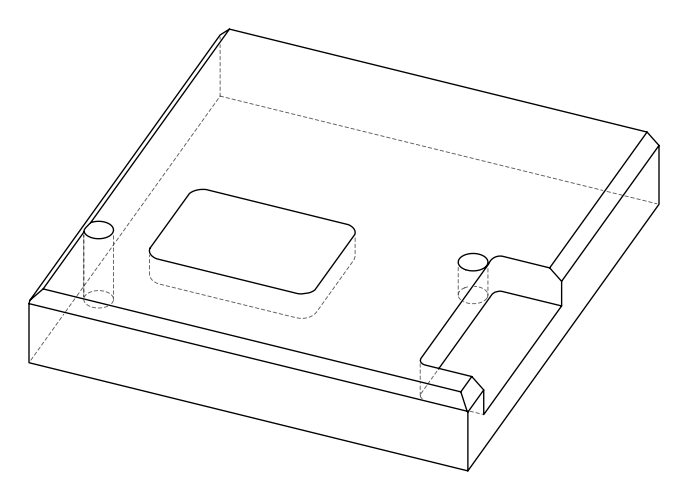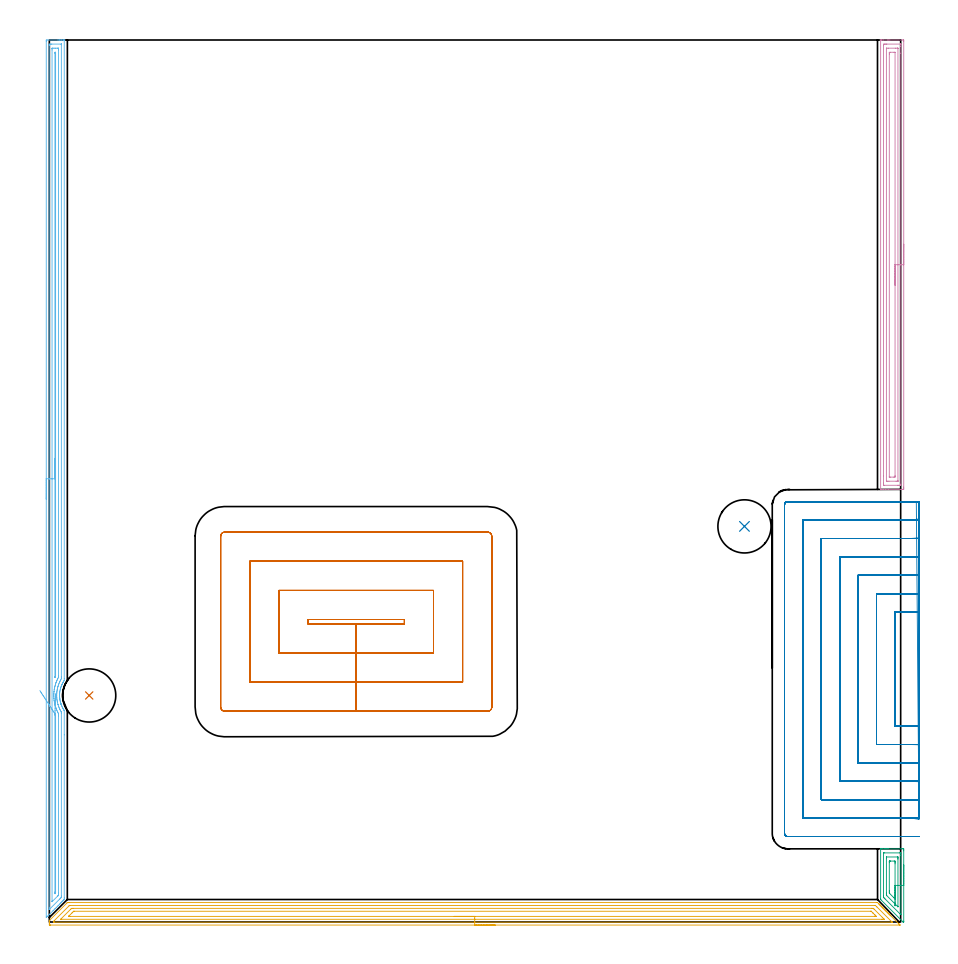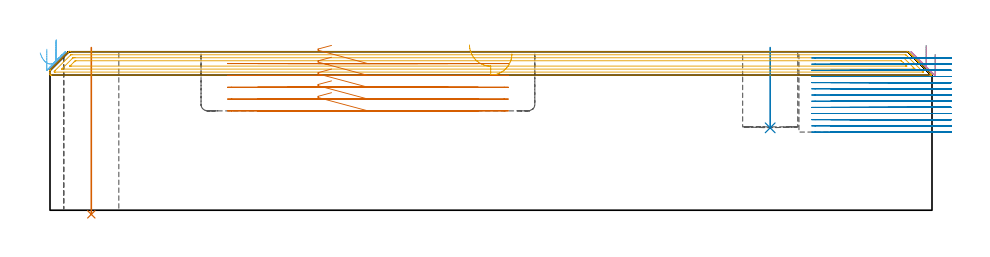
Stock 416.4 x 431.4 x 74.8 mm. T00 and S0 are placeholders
(PLAN: 8 operations, 3 tool changes, 117.6 min)
(1 INDEXABLE_INSERT_DRILL_THROUGH_HOLE_FROM_SOLID | STEP1HOLE | NXT0302_023 | 0.32 min | 39671 mm3)
(2 INDEXABLE_INSERT_DRILL_BLIND_HOLE_FROM_SOLID | STEP1POCKET | NXT0302_023 | 0.15 min | 18879 mm3)
(3 AREA_MILL | FG_CHAMFER_SURFACE | UGT0205_001 | 1.26 min | 2688 mm3)
(4 AREA_MILL_1 | FG_CHAMFER_SURFACE_1 | UGT0205_001 | 7.31 min | 14437 mm3)
(5 AREA_MILL_2 | FG_CHAMFER_SURFACE_2 | UGT0205_001 | 13.31 min | 24730 mm3)
(6 AREA_MILL_3 | FG_CHAMFER_SURFACE_3 | UGT0205_001 | 13.77 min | 16368 mm3)
(7 MILL_RECTANGULAR_POCKET | POCKET_RECTANGULAR_STRAIGHT | NXT0201_007 | Follow Part, ap 6.25, ae 75% | 11.87 min | 488937 mm3)
(8 MILL_SLOT | SLOT_PARTIAL_RECTANGULAR | NXT0201_011 | Follow Part, ap 3, ae 75% | 69.56 min | 416682 mm3)
(TOOL NXT0302_023 | Index. Insert Drill 26mm [880-D2600L32-05] | D26 PA176 FL130 Z2)
(TOOL UGT0205_001 | Chamfer Mill 20 x 3 x 45 deg. | D20 FL50 Z2)
(TOOL NXT0201_007 | ENDMILL 25mm [R216.25-25050GCK54P 1620] | D25 R3 FL54 Z5)
(TOOL NXT0201_011 | ENDMILL 12mm [2P460-1200-NA 1630] | D12 FL38 Z6)
(OP 1 INDEXABLE_INSERT_DRILL_THROUGH_HOLE_FROM_SOLID)
G17 G21 G94 G90
T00 M6
G54
G17 G0 G90 X19.5 Y110.8 S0 M3
G43 Z84.8 H1
G94 G81 G98 Z-1.954 F250. R76.8
G80
M5
M2
(OP 2 INDEXABLE_INSERT_DRILL_BLIND_HOLE_FROM_SOLID)
G17 G21 G94 G90
T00 M6
G54
G17 G0 G90 X340. Y193.5 S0 M3
G43 Z84.8 H1
G94 G81 G98 Z38.9 F250. R76.8
G80
M5
M2
(OP 3 AREA_MILL)
G17 G21 G94 G90
T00 M6
G54
G17 G0 G90 X417.9 Y27.9 S1061 M3
G43 Z84.8 H0
Z73.5
G94 G1 Y27.862 Z72.628 F250.
Y27.748 Z71.764
Y27.559 Z70.912
Y27.297 Z70.08
Y26.963 Z69.274
Y26.56 Z68.5
Y26.092 Z67.764
Y25.56 Z67.072
Y24.971 Z66.429
Y24.328 Z65.84
Y23.636 Z65.309
Y22.9 Z64.84
Y22.126 Z64.437
Y21.32 Z64.103
Y20.488 Z63.841
Y19.636 Z63.652
Y18.772 Z63.538
Y17.9 Z63.5
Y0.363
X417.898 Y0.116 Z63.502
X417.894 Y0.019 Z63.505
X417.892 Y0.002 Z63.506
X417.593 Y0.017 Z63.803
X417.565 Y0.042 Z63.833
X417.512 Y0.093 Z63.887
X417.457 Y0.146 Z63.942
X406.766 Y10.834 Z74.633
X406.604 Y11.005 Z74.789
X406.6 Y11.231 Z74.8
Y35.684
X406.603 Y35.79 Z74.789
X406.699 Y35.797 Z74.694
X406.802 Y35.8 Z74.597
X407.444 Z73.955
X408.286 Z73.113
X408.742 Z72.654
X408.97 Z72.427
X409.619 Z71.778
X409.847 Z71.55
X410.496 Z70.898
X416.96 Z64.437
X417.512 Y35.795 Z63.885
X417.891 Y35.79 Z63.505
X417.895 Y35.629 Z63.502
X417.899 Y35.24 Z63.501
X417.9 Y34.846 Z63.5
Y17.9
X416.486 Z64.914
X416.485 Y3.829 Z64.915
X416.484 Y3.684 Z64.916
X416.481 Y3.613 Z64.919
X416.48 Y3.59 Z64.92
X416.465 Y3.599 Z64.935
X415.936 Y4.117 Z65.464
X408.742 Y11.308 Z72.658
X408.34 Y11.712 Z73.06
X408.137 Y11.919 Z73.263
X408.037 Y12.025 Z73.363
X408.021 Y12.048 Z73.379
X408.018 Y12.072 Z73.382
X408.017 Y12.12 Z73.383
X408.014 Y12.858 Z73.386
Y13.009
X408.015 Y33.461 Z73.385
X408.016 Y33.646 Z73.384
X408.019 Y33.738 Z73.381
X408.021 Y33.779 Z73.379
X408.032 Y33.79 Z73.368
X408.075 Y33.792 Z73.325
X408.409 Y33.799 Z72.991
X415.758 Z65.642
X416.304 Y33.796 Z65.096
X416.428 Y33.79 Z64.972
X416.479 Y33.775 Z64.921
X416.483 Y33.615 Z64.917
X416.484 Y33.461 Z64.916
X416.486 Y32.723 Z64.914
Y32.572
Y17.9
X415.072 Z66.328
X415.071 Y7.674 Z66.329
X415.07 Y7.482 Z66.33
X415.068 Y7.455 Z66.332
X415.067 Y7.451 Z66.333
X415.038 Y7.475 Z66.362
X414.934 Y7.569 Z66.466
X414.881 Y7.62 Z66.519
X409.619 Y12.881 Z71.781
X409.493 Y13.009 Z71.907
X409.451 Y13.06 Z71.949
X409.435 Y13.086 Z71.965
X409.433 Y13.107 Z71.967
X409.43 Y13.201 Z71.97
X409.429 Y13.899 Z71.971
X409.428 Y14.092 Z71.972
X409.429 Y30.987 Z71.971
X409.433 Y31.683 Z71.967
X409.435 Y31.777 Z71.965
X409.439 Y31.79 Z71.961
X409.466 Y31.795 Z71.934
X409.505 Y31.799 Z71.895
X414.766 Y31.8 Z66.634
X414.881 Y31.798 Z66.519
X414.996 Y31.793 Z66.404
X415.065 Y31.789 Z66.335
X415.067 Y31.747 Z66.333
X415.069 Y31.683 Z66.331
X415.071 Y30.987 Z66.329
X415.072 Y30.794 Z66.328
Y17.9
X413.657 Z67.743
Y12.12
Y11.583
X413.655 Y11.403 Z67.745
X413.653 Y11.339 Z67.747
X413.652 Y11.317 Z67.748
X413.608 Y11.353 Z67.792
X413.418 Y11.538 Z67.982
X413.127 Y11.824 Z68.273
X411.052 Y13.899 Z70.348
X410.943 Y14.012 Z70.457
X410.859 Y14.102 Z70.541
X410.85 Y14.169 Z70.55
X410.846 Y14.433 Z70.554
X410.844 Y14.788 Z70.556
X410.843 Y15.325 Z70.557
Y29.015
X410.845 Y29.551 Z70.555
X410.848 Y29.732 Z70.552
X410.85 Y29.788 Z70.55
X410.89 Y29.791 Z70.51
X410.986 Y29.795 Z70.414
X411.373 Y29.799 Z70.027
X411.476 Y29.8 Z69.924
X413.231 Y29.799 Z68.169
X413.525 Y29.79 Z67.875
X413.651 Y29.775 Z67.749
X413.652 Y29.705 Z67.748
X413.656 Y29.368 Z67.744
X413.657 Y29.015 Z67.743
Y28.477
Y17.9
Y17.028 Z67.781
Y16.164 Z67.895
Y15.312 Z68.083
Y14.48 Z68.346
Y13.674 Z68.68
Y12.9 Z69.082
Y12.164 Z69.551
Y11.472 Z70.082
Y10.829 Z70.672
Y10.24 Z71.315
Y9.709 Z72.007
Y9.24 Z72.743
Y8.837 Z73.517
Y8.503 Z74.323
Y8.241 Z75.155
Y8.052 Z76.006
Y7.938 Z76.871
Y7.9 Z77.743
G0 Z84.8
M5
M2
(OP 4 AREA_MILL_1)
G17 G21 G94 G90
T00 M6
G54
G17 G0 G90 X417.9 Y331.5 S1061 M3
G43 Z84.8 H0
Z73.5
G94 G1 Y331.462 Z72.628 F250.
Y331.348 Z71.764
Y331.159 Z70.912
Y330.897 Z70.08
Y330.563 Z69.274
Y330.16 Z68.5
Y329.692 Z67.764
Y329.16 Z67.072
Y328.571 Z66.429
Y327.928 Z65.84
Y327.236 Z65.309
Y326.5 Z64.84
Y325.726 Z64.437
Y324.92 Z64.103
Y324.088 Z63.841
Y323.236 Z63.652
Y322.372 Z63.538
Y321.5 Z63.5
Y212.699
X417.899 Y212.202 Z63.501
X417.896 Y211.811 Z63.502
X417.892 Y211.61 Z63.505
X417.512 Y211.605 Z63.886
X416.92 Y211.6 Z64.478
X410.496 Z70.899
X409.049 Z72.348
X407.865 Z73.529
X406.872 Z74.527
X406.736 Z74.657
X406.598 Z74.792
Y211.602 Z74.793
X406.6 Y211.756 Z74.8
Y431.244
X406.597 Y431.398 Z74.793
X406.736 Y431.4 Z74.657
X406.872 Z74.527
X407.251 Z74.148
X407.865 Z73.529
X409.926 Z71.471
X410.496 Z70.899
X411.088 Z70.307
X417.512 Z63.886
X417.8 Y431.397 Z63.597
X417.892 Y431.39 Z63.505
X417.899 Y431.296 Z63.499
X417.9 Y430.798 Z63.5
Y321.5
X416.486 Z64.914
X416.485 Y214.139 Z64.915
X416.484 Y213.987 Z64.916
X416.479 Y213.626 Z64.921
X416.13 Y213.608 Z65.27
X415.758 Y213.603 Z65.642
X415.261 Y213.6 Z66.139
X414.881 Z66.519
X408.245 Z73.155
X408.08 Y213.603 Z73.32
X408.052 Y213.605 Z73.348
X408.028 Y213.609 Z73.372
X408.021 Y213.642 Z73.379
X408.017 Y213.833 Z73.383
X408.015 Y213.987 Z73.385
X408.014 Y214.727 Z73.386
Y218.062
X408.015 Y428.861 Z73.385
X408.016 Y429.013 Z73.384
X408.021 Y429.374 Z73.379
X408.37 Y429.392 Z73.03
X408.742 Y429.397 Z72.658
X409.239 Y429.4 Z72.161
X409.619 Z71.781
X416.255 Z65.145
X416.42 Y429.397 Z64.98
X416.448 Y429.395 Z64.952
X416.472 Y429.391 Z64.928
X416.479 Y429.358 Z64.921
X416.483 Y429.167 Z64.917
X416.485 Y429.013 Z64.915
X416.486 Y428.273 Z64.914
Y424.936
Y321.5
X415.071 Z66.329
Y215.771
X415.069 Y215.674 Z66.331
X415.067 Y215.627 Z66.333
X415.065 Y215.611 Z66.335
X415.044 Y215.606 Z66.356
X414.881 Y215.603 Z66.519
X414.172 Y215.6 Z67.228
X410.664 Z70.736
X409.787 Z71.613
X409.619 Y215.603 Z71.781
X409.452 Y215.608 Z71.948
X409.435 Y215.61 Z71.965
X409.433 Y215.622 Z71.967
X409.43 Y215.655 Z71.97
X409.429 Y215.707 Z71.971
X409.428 Y215.771 Z71.972
X409.429 Y427.229 Z71.971
X409.43 Y427.326 Z71.97
X409.433 Y427.373 Z71.967
X409.435 Y427.389 Z71.965
X409.456 Y427.394 Z71.944
X409.619 Y427.397 Z71.781
X410.328 Y427.4 Z71.072
X413.836 Z67.564
X414.713 Z66.687
X414.881 Y427.397 Z66.519
X415.048 Y427.392 Z66.352
X415.065 Y427.39 Z66.335
X415.067 Y427.378 Z66.333
X415.07 Y427.345 Z66.33
X415.071 Y427.293 Z66.329
X415.072 Y427.229 Z66.328
X415.071 Y321.5 Z66.329
X413.657 Z67.743
X413.656 Y218.448 Z67.744
X413.654 Y217.912 Z67.746
X413.65 Y217.729 Z67.75
X413.641 Y217.61 Z67.759
X413.083 Y217.6 Z68.317
X411.329 Z70.071
X410.958 Y217.604 Z70.442
X410.865 Y217.609 Z70.535
X410.849 Y217.611 Z70.551
X410.847 Y217.624 Z70.553
X410.844 Y217.656 Z70.556
X410.843 Y217.727 Z70.557
X410.844 Y424.552 Z70.556
X410.846 Y425.088 Z70.554
X410.85 Y425.271 Z70.55
X410.859 Y425.39 Z70.541
X411.417 Y425.4 Z69.983
X413.171 Z68.229
X413.542 Y425.396 Z67.858
X413.635 Y425.391 Z67.765
X413.651 Y425.389 Z67.749
X413.653 Y425.376 Z67.747
X413.655 Y425.344 Z67.745
X413.657 Y425.273 Z67.743
Y321.5
Y320.628 Z67.781
Y319.764 Z67.895
Y318.912 Z68.083
Y318.08 Z68.346
Y317.274 Z68.68
Y316.5 Z69.082
Y315.764 Z69.551
Y315.072 Z70.082
Y314.429 Z70.672
Y313.84 Z71.315
Y313.308 Z72.007
Y312.84 Z72.743
Y312.437 Z73.517
Y312.103 Z74.323
Y311.841 Z75.155
Y311.652 Z76.006
Y311.538 Z76.871
Y311.5 Z77.743
G0 Z84.8
M5
M2
(OP 5 AREA_MILL_2)
G17 G21 G94 G90
T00 M6
G54
G17 G0 G90 X218.05 Y-1.5 S1061 M3
G43 Z84.8 H0
Z73.8
G94 G1 X218.012 Z72.928 F250.
X217.898 Z72.064
X217.709 Z71.212
X217.447 Z70.38
X217.113 Z69.574
X216.71 Z68.8
X216.242 Z68.064
X215.71 Z67.372
X215.121 Z66.729
X214.478 Z66.14
X213.786 Z65.609
X213.05 Z65.14
X212.276 Z64.737
X211.47 Z64.403
X210.638 Z64.141
X209.786 Z63.952
X208.922 Z63.838
X208.05 Z63.8
X0.628
X0.479 Y-1.499 Z63.801
X0.181 Y-1.496 Z63.804
X0.002 Y-1.491 Z63.805
X0. Y-1.265 Z64.032
Y-0.905 Z64.391
Y-0.183 Z65.117
Y0.518 Z65.818
X0.001 Y0.699 Z65.991
X0.002 Y0.706 Z65.998
X0.177 Y0.877 Z66.177
X8.675 Y9.375 Z74.674
X8.794 Y9.495 Z74.791
X9.569 Y9.5 Z74.8
X404.743
X405.101 Y9.499 Z74.797
X405.637 Y8.963 Z74.262
X405.697 Y8.905 Z74.201
X405.754 Y8.846 Z74.145
X405.935 Y8.665 Z73.964
X405.994 Y8.607 Z73.904
X406.051 Y8.55 Z73.849
X406.233 Y8.367 Z73.666
X406.292 Y8.31 Z73.607
X406.347 Y8.253 Z73.552
X406.531 Y8.069 Z73.368
X406.589 Y8.013 Z73.31
X406.644 Y7.957 Z73.256
X406.829 Y7.771 Z73.07
X406.886 Y7.716 Z73.012
X406.94 Y7.66 Z72.959
X407.127 Y7.473 Z72.772
X407.183 Y7.418 Z72.715
X407.237 Y7.364 Z72.663
X407.425 Y7.175 Z72.474
X407.48 Y7.121 Z72.418
X407.533 Y7.067 Z72.366
X407.723 Y6.877 Z72.176
X407.778 Y6.824 Z72.121
X407.83 Y6.771 Z72.07
X408.021 Y6.579 Z71.878
X408.075 Y6.527 Z71.823
X408.126 Y6.474 Z71.773
X408.319 Y6.281 Z71.58
X408.372 Y6.229 Z71.526
X408.423 Y6.178 Z71.477
X408.618 Y5.983 Z71.282
X408.669 Y5.932 Z71.229
X408.719 Y5.881 Z71.18
X408.916 Y5.685 Z70.984
X408.967 Y5.635 Z70.932
X409.016 Y5.585 Z70.884
X409.214 Y5.387 Z70.686
X409.264 Y5.338 Z70.635
X409.312 Y5.288 Z70.587
X409.512 Y5.089 Z70.388
X409.561 Y5.04 Z70.337
X409.609 Y4.992 Z70.291
X409.81 Y4.791 Z70.09
X409.858 Y4.743 Z70.04
X409.905 Y4.695 Z69.994
X410.108 Y4.493 Z69.792
X410.156 Y4.446 Z69.743
X410.202 Y4.399 Z69.698
X410.406 Y4.195 Z69.494
X410.453 Y4.149 Z69.446
X410.498 Y4.103 Z69.401
X410.704 Y3.897 Z69.196
X410.75 Y3.851 Z69.148
X410.794 Y3.806 Z69.105
X411.002 Y3.599 Z68.898
X411.047 Y3.554 Z68.851
X411.091 Y3.51 Z68.809
X411.3 Y3.301 Z68.6
X411.344 Y3.257 Z68.554
X411.387 Y3.213 Z68.512
X411.598 Y3.003 Z68.302
X415.506 Y-0.905 Z64.393
X415.602 Y-1.002 Z64.298
X415.77 Y-1.17 Z64.13
X415.952 Y-1.35 Z63.947
X416.068 Y-1.471 Z63.826
X416.083 Y-1.493 Z63.803
X416.068 Y-1.499 Z63.799
X415.87 Y-1.5 Z63.8
X208.05
Y-0.086 Z65.214
X2.416 Y-0.085 Z65.215
X2.343 Y-0.084 Z65.216
X2.197 Y-0.079 Z65.221
X2.01 Y-0.066 Z65.234
X2.008 Y-0.013 Z65.287
Y0.194 Z65.494
X2.01 Y0.245 Z65.545
X2.035 Y0.275 Z65.575
X2.079 Y0.324 Z65.624
X2.416 Y0.666 Z65.966
X2.522 Y0.773 Z66.073
X9.666 Y7.916 Z73.216
X9.765 Y8.013 Z73.313
X9.808 Y8.051 Z73.351
X9.828 Y8.067 Z73.367
X9.879 Y8.079 Z73.379
X10.39 Y8.086 Z73.386
X403.776 Y8.085 Z73.385
X403.849
X403.922 Y8.083 Z73.383
X404.06 Y8.078 Z73.378
X404.129 Y8.013 Z73.313
X404.743 Y7.406 Z72.706
X412.162 Y-0.013 Z65.287
X412.198 Y-0.052 Z65.248
X412.217 Y-0.076 Z65.224
X412.218 Y-0.079 Z65.221
X412.187 Y-0.081 Z65.219
X412.042 Y-0.085 Z65.215
X411.969 Y-0.086 Z65.214
X208.05
Y1.329 Z66.629
X5.992
X5.54 Y1.33 Z66.63
X5.539 Y1.331 Z66.631
X5.538 Y1.332 Z66.632
X5.97 Y1.771 Z67.071
X10.463 Y6.264 Z71.564
X10.752 Y6.548 Z71.848
X10.836 Y6.629 Z71.929
X10.869 Y6.658 Z71.958
X10.92 Y6.665 Z71.965
X11.357 Y6.669 Z71.969
X11.808 Y6.671 Z71.971
X402.061
X402.513 Y6.67 Z71.97
X402.955 Y6.666 Z71.966
X403.014 Y6.665 Z71.965
X403.077 Y6.612 Z71.912
X403.209 Y6.485 Z71.785
X403.47 Y6.229 Z71.529
X407.425 Y2.275 Z67.575
X407.929 Y1.771 Z67.071
X408.319 Y1.375 Z66.675
X408.351 Y1.336 Z66.636
X408.319 Y1.334 Z66.634
X407.867 Y1.33 Z66.63
X407.425 Y1.329 Z66.629
X406.975
X208.05
Y2.743 Z68.043
X10.038
X9.569 Y2.745 Z68.045
X9.484 Y2.747 Z68.047
X9.409 Y2.752 Z68.052
X9.413 Y2.758 Z68.058
X9.441 Y2.79 Z68.09
X9.472 Y2.823 Z68.123
X9.569 Y2.92 Z68.22
X11.094 Y4.446 Z69.746
X11.357 Y4.708 Z70.008
X11.674 Y5.021 Z70.321
X11.871 Y5.213 Z70.513
X11.904 Y5.243 Z70.543
X11.947 Y5.25 Z70.55
X12.048 Y5.253 Z70.553
X12.251 Y5.257 Z70.557
X401.654
X401.858 Y5.255 Z70.555
X401.959 Y5.252 Z70.552
X401.98 Y5.251 Z70.551
X402.004 Y5.235 Z70.535
X402.061 Y5.186 Z70.486
X402.805 Y4.446 Z69.746
X402.955 Y4.296 Z69.596
X403.697 Y3.554 Z68.854
X403.849 Y3.402 Z68.702
X404.453 Y2.79 Z68.09
X404.486 Y2.754 Z68.054
X404.488 Y2.749 Z68.049
X404.477 Y2.748 Z68.048
X404.388 Y2.745 Z68.045
X404.209 Y2.743 Z68.043
X403.849
X208.05
X207.178 Z68.081
X206.314 Z68.195
X205.462 Z68.383
X204.63 Z68.646
X203.824 Z68.98
X203.05 Z69.382
X202.314 Z69.851
X201.622 Z70.382
X200.979 Z70.972
X200.39 Z71.615
X199.858 Z72.307
X199.39 Z73.043
X198.987 Z73.816
X198.653 Z74.622
X198.391 Z75.454
X198.202 Z76.306
X198.088 Z77.171
X198.05 Z78.043
G0 Z84.8
M5
M2
(OP 6 AREA_MILL_3)
G17 G21 G94 G90
T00 M6
G54
G17 G0 G90 X-1.5 Y206.8 S1061 M3
G43 Z84.8 H0
Z76.
G94 G1 Y206.838 Z75.128 F250.
Y206.952 Z74.264
Y207.141 Z73.412
Y207.403 Z72.58
Y207.737 Z71.774
Y208.14 Z71.
Y208.609 Z70.264
Y209.14 Z69.572
Y209.729 Z68.929
Y210.372 Z68.34
Y211.064 Z67.808
Y211.8 Z67.34
Y212.574 Z66.937
Y213.38 Z66.603
Y214.212 Z66.341
Y215.064 Z66.152
Y215.928 Z66.038
Y216.8 Z66.
X-1.499 Y430.781 Z66.001
X-1.496 Y431.221 Z66.002
X-1.492 Y431.39 Z66.006
X-1.062 Y431.4 Z66.435
X4.221 Z71.715
X4.761 Z72.258
X5.101 Z72.597
X5.641 Z73.138
X5.982 Z73.477
X6.662 Z74.162
X6.962 Z74.461
X7.301 Y431.397 Z74.791
Y431.396 Z74.792
X7.3 Y431.227 Z74.8
Y118.968
X7.295 Y118.178 Z74.791
X7.257 Y118.118 Z74.755
X7.23 Y118.074 Z74.728
X7.024 Y117.751 Z74.522
X6.975 Y117.674 Z74.473
X6.703 Y117.225 Z74.202
X6.678 Y117.181 Z74.177
X6.588 Y117.021 Z74.087
X6.245 Y116.332 Z73.742
X6.225 Y116.287 Z73.722
X6.115 Y116.043 Z73.613
X6.046 Y115.887 Z73.542
X5.862 Y115.439 Z73.361
X5.713 Y115.035 Z73.213
X5.595 Y114.664 Z73.095
X5.558 Y114.545 Z73.058
X5.433 Y114.1 Z72.932
X5.323 Y113.652 Z72.822
X5.23 Y113.206 Z72.73
X5.154 Y112.759 Z72.652
X5.093 Y112.313 Z72.592
X5.049 Y111.866 Z72.548
X5.02 Y111.42 Z72.519
X5.018 Y111.361 Z72.517
X5.009 Y110.973 Z72.502
X5.011 Y110.787 Z72.5
Y110.723 Z72.501
X5.01 Y110.527 Z72.505
X5.013 Y110.452 Z72.509
X5.029 Y110.08 Z72.522
X5.061 Y109.633 Z72.555
X5.101 Y109.231 Z72.6
X5.107 Y109.187 Z72.604
X5.114 Y109.14 Z72.609
X5.13 Y109.024 Z72.627
X5.169 Y108.74 Z72.669
X5.249 Y108.294 Z72.747
X5.345 Y107.847 Z72.844
X5.464 Y107.379 Z72.963
X5.472 Y107.353 Z72.971
X5.541 Y107.123 Z73.034
X5.583 Y106.981 Z73.076
X5.607 Y106.906 Z73.099
X5.662 Y106.723 Z73.161
X5.688 Y106.64 Z73.188
X5.714 Y106.563 Z73.211
X5.734 Y106.508 Z73.229
X5.753 Y106.459 Z73.247
X5.84 Y106.229 Z73.336
X5.904 Y106.06 Z73.399
X6.085 Y105.615 Z73.585
X6.293 Y105.166 Z73.79
X6.512 Y104.722 Z74.012
X6.588 Y104.578 Z74.087
X6.807 Y104.201 Z74.304
X7.033 Y103.829 Z74.529
X7.164 Y103.625 Z74.659
X7.186 Y103.591 Z74.681
X7.301 Y103.402 Z74.799
X7.3 Y91.542 Z74.8
Y11.754
X7.294 Y10.995 Z74.792
X7.187 Y10.886 Z74.686
X7.162 Y10.861 Z74.659
X7.005 Y10.704 Z74.503
X6.862 Y10.56 Z74.358
X6.715 Y10.414 Z74.213
X6.571 Y10.27 Z74.069
X6.422 Y10.12 Z73.917
X6.268 Y9.967 Z73.766
X6.137 Y9.836 Z73.635
X5.982 Y9.679 Z73.477
X5.821 Y9.52 Z73.319
X5.703 Y9.402 Z73.201
X5.541 Y9.239 Z73.036
X5.375 Y9.074 Z72.873
X5.101 Y8.8 Z72.599
X4.929 Y8.627 Z72.425
X4.372 Y8.072 Z71.872
X4.035 Y7.733 Z71.531
X3.438 Y7.137 Z70.937
X2.753 Y6.453 Z70.252
X1.8 Y5.5 Z69.299
X0.46 Y4.16 Z67.959
X0.014 Y3.713 Z67.512
X-0.433 Y3.266 Z67.066
X-0.879 Y2.82 Z66.618
X-1.328 Y2.373 Z66.172
X-1.493 Y2.219 Z66.006
X-1.5 Y2.374 Z66.
Y216.8
X-0.086 Z67.414
X-0.085 Y428.896 Z67.415
X-0.084 Y428.994 Z67.416
X-0.079 Y429.382 Z67.421
X0.304 Y429.395 Z67.804
X0.699 Y429.398 Z68.199
X1.179 Y429.4 Z68.679
X5.793 Y429.399 Z73.293
X5.825 Y429.398 Z73.325
X5.858 Y429.394 Z73.358
X5.879 Y429.39 Z73.379
X5.88 Y429.364 Z73.38
X5.885 Y429.092 Z73.385
Y119.861
X5.881 Y119.07 Z73.381
X5.879 Y118.968 Z73.379
X5.6 Y118.462 Z73.1
X5.389 Y118.074 Z72.889
X5.29 Y117.883 Z72.79
X5.101 Y117.504 Z72.601
X4.999 Y117.284 Z72.499
X4.953 Y117.181 Z72.453
X4.735 Y116.659 Z72.235
X4.587 Y116.287 Z72.087
X4.487 Y116.017 Z71.987
X4.264 Y115.35 Z71.764
X4.221 Y115.201 Z71.721
X4.076 Y114.648 Z71.576
X4.04 Y114.5 Z71.54
X3.912 Y113.921 Z71.412
X3.851 Y113.607 Z71.351
X3.775 Y113.165 Z71.275
X3.714 Y112.714 Z71.214
X3.677 Y112.372 Z71.177
X3.632 Y111.82 Z71.132
X3.615 Y111.541 Z71.115
X3.598 Y110.927 Z71.098
X3.599 Y110.664 Z71.099
X3.615 Y110.033 Z71.115
X3.621 Y109.891 Z71.121
X3.632 Y109.737 Z71.132
X3.687 Y109.14 Z71.187
X3.733 Y108.741 Z71.233
X3.806 Y108.246 Z71.306
X3.912 Y107.667 Z71.412
X3.98 Y107.353 Z71.48
X4.195 Y106.486 Z71.695
X4.202 Y106.459 Z71.702
X4.221 Y106.396 Z71.721
X4.492 Y105.566 Z71.992
X4.657 Y105.123 Z72.157
X4.845 Y104.672 Z72.345
X5.101 Y104.1 Z72.601
X5.256 Y103.779 Z72.756
X5.416 Y103.459 Z72.916
X5.741 Y102.886 Z73.241
X5.85 Y102.688 Z73.35
X5.879 Y102.633 Z73.379
X5.881 Y102.587 Z73.381
X5.883 Y102.487 Z73.383
X5.886 Y102.09 Z73.386
Y101.992
X5.885 Y12.647 Z73.385
X5.881 Y12.25 Z73.381
X5.879 Y12.055 Z73.379
X5.789 Y11.95 Z73.289
X5.601 Y11.754 Z73.101
X5.351 Y11.501 Z72.851
X5.101 Y11.251 Z72.601
X0.119 Y6.27 Z67.619
X0.028 Y6.18 Z67.528
X-0.061 Y6.097 Z67.439
X-0.073 Y6.087 Z67.427
X-0.079 Y6.13 Z67.421
X-0.084 Y6.294 Z67.416
X-0.086 Y7.189 Z67.414
Y216.8
X1.328 Z68.828
X1.329 Y426.568 Z68.829
X1.331 Y427.207 Z68.831
X1.333 Y427.334 Z68.833
X1.335 Y427.388 Z68.835
X1.394 Y427.395 Z68.894
X1.579 Y427.397 Z69.079
X2.27 Y427.4 Z69.77
X3.15 Z70.65
X4.031 Z71.531
X4.221 Y427.397 Z71.721
X4.411 Y427.392 Z71.911
X4.46 Y427.39 Z71.96
X4.465 Y427.358 Z71.965
X4.468 Y427.291 Z71.968
X4.47 Y427.207 Z71.97
X4.471 Y426.953 Z71.971
Y426.313
Y120.501
X4.467 Y119.861 Z71.967
X4.464 Y119.735 Z71.964
X4.46 Y119.678 Z71.96
X4.14 Y119.05 Z71.64
X4.099 Y118.968 Z71.599
X3.853 Y118.448 Z71.353
X3.685 Y118.074 Z71.185
X3.581 Y117.83 Z71.081
X3.34 Y117.249 Z70.84
X3.321 Y117.2 Z70.821
X3.315 Y117.181 Z70.815
X3.098 Y116.533 Z70.598
X3.018 Y116.287 Z70.518
X2.889 Y115.851 Z70.389
X2.765 Y115.394 Z70.265
X2.703 Y115.147 Z70.203
X2.554 Y114.5 Z70.054
X2.537 Y114.422 Z70.037
X2.46 Y114.021 Z69.96
X2.401 Y113.667 Z69.901
X2.392 Y113.607 Z69.892
X2.3 Y112.876 Z69.8
X2.283 Y112.714 Z69.783
X2.228 Y112.055 Z69.728
X2.212 Y111.82 Z69.712
X2.19 Y111.2 Z69.69
X2.184 Y110.927 Z69.684
X2.194 Y110.303 Z69.694
X2.202 Y110.033 Z69.702
X2.243 Y109.36 Z69.743
X2.262 Y109.14 Z69.762
X2.341 Y108.366 Z69.841
X2.358 Y108.246 Z69.858
X2.46 Y107.582 Z69.96
X2.502 Y107.353 Z70.002
X2.512 Y107.3 Z70.012
X2.613 Y106.835 Z70.113
X2.703 Y106.459 Z70.203
X2.785 Y106.129 Z70.285
X2.941 Y105.566 Z70.441
X3.163 Y104.852 Z70.663
X3.226 Y104.672 Z70.726
X3.34 Y104.361 Z70.84
X3.576 Y103.779 Z71.076
X3.755 Y103.358 Z71.255
X3.978 Y102.886 Z71.478
X4.221 Y102.394 Z71.721
X4.429 Y101.992 Z71.929
X4.462 Y101.926 Z71.962
X4.465 Y101.864 Z71.965
X4.469 Y101.741 Z71.969
X4.471 Y101.099 Z71.971
Y100.844
Y14.18
X4.467 Y13.541 Z71.967
X4.465 Y13.293 Z71.965
X4.452 Y13.063 Z71.952
X4.221 Y12.823 Z71.721
X4.135 Y12.735 Z71.635
X1.367 Y9.967 Z68.867
X1.351 Y9.956 Z68.851
X1.337 Y9.947 Z68.837
X1.333 Y9.967 Z68.833
X1.331 Y9.995 Z68.831
X1.329 Y10.221 Z68.829
X1.328 Y216.8 Z68.828
X2.743 Z70.243
Y424.814
X2.744 Y425.131 Z70.244
X2.747 Y425.292 Z70.247
X2.75 Y425.389 Z70.25
X2.795 Y425.392 Z70.295
X2.9 Y425.395 Z70.4
X3.005 Y425.392 Z70.505
X3.05 Y425.389 Z70.55
X3.053 Y425.292 Z70.553
X3.055 Y425.133 Z70.555
X3.057 Y424.814 Z70.557
Y424.526
X3.056 Y121.042 Z70.556
X3.054 Y120.755 Z70.554
X3.05 Y120.509 Z70.55
X3.039 Y120.333 Z70.539
X2.781 Y119.792 Z70.281
X2.761 Y119.752 Z70.261
X2.748 Y119.73 Z70.248
X2.747 Z70.247
X2.745 Y119.734 Z70.245
X2.744 Y119.779 Z70.244
X2.743 Y119.861 Z70.243
Y216.8
Y217.672 Z70.281
Y218.537 Z70.395
Y219.388 Z70.583
Y220.22 Z70.846
Y221.026 Z71.18
Y221.8 Z71.582
Y222.536 Z72.051
Y223.228 Z72.582
Y223.871 Z73.172
Y224.46 Z73.815
Y224.992 Z74.507
Y225.46 Z75.243
Y225.863 Z76.016
Y226.197 Z76.822
Y226.459 Z77.654
Y226.648 Z78.506
Y226.762 Z79.371
Y226.8 Z80.243
G0 Z84.8
X-4.622 Y113.192
Z74.26
G1 X-4.377 Y112.815 Z73.512
X-4.098 Y112.384 Z72.807
X-3.787 Y111.903 Z72.149
X-3.446 Y111.376 Z71.543
X-3.077 Y110.807 Z70.994
X-2.684 Y110.2 Z70.507
X-2.269 Y109.559 Z70.084
X-1.836 Y108.89 Z69.73
X-1.388 Y108.198 Z69.446
X-0.928 Y107.487 Z69.235
X-0.459 Y106.764 Z69.099
X0.014 Y106.033 Z69.039
X0.488 Y105.301 Z69.054
X0.959 Y104.573 Z69.146
X1.425 Y103.854 Z69.313
X1.881 Y103.15 Z69.553
X2.323 Y102.467 Z69.866
X2.749 Y101.809 Z70.249
X2.836 Y101.675 Z70.336
X2.857 Y101.639 Z70.357
X2.912 Y101.533 Z70.412
X3.043 Y101.254 Z70.543
X3.05 Y101.099 Z70.55
X3.054 Y100.779 Z70.554
X3.057 Y100.493 Z70.557
X3.056 Y14.722 Z70.556
X3.054 Y14.434 Z70.554
X3.05 Y14.12 Z70.55
X2.915 Y13.973 Z70.415
X2.849 Y13.906 Z70.349
X2.763 Y13.823 Z70.263
X2.75 Y13.936 Z70.25
X2.746 Y14.144 Z70.246
X2.744 Y14.434 Z70.244
X2.743 Y14.721 Z70.243
Y101.099
X2.744 Y101.498 Z70.244
X2.746 Y101.701 Z70.246
X2.749 Y101.809 Z70.249
X2.773 Y102.678 Z70.311
X2.797 Y103.539 Z70.449
X2.82 Y104.385 Z70.661
X2.843 Y105.209 Z70.946
X2.865 Y106.006 Z71.302
X2.886 Y106.768 Z71.727
X2.906 Y107.49 Z72.215
X2.925 Y108.167 Z72.765
X2.942 Y108.793 Z73.372
X2.958 Y109.365 Z74.032
X2.972 Y109.876 Z74.738
X2.985 Y110.324 Z75.486
X2.995 Y110.705 Z76.271
X3.004 Y111.017 Z77.086
X3.01 Y111.256 Z77.925
X3.015 Y111.421 Z78.782
X3.017 Y111.511 Z79.649
X3.018 Y111.525 Z80.522
G0 Z84.8
M5
M2
(OP 7 MILL_RECTANGULAR_POCKET)
G17 G21 G94 G90
T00 M6
G54
G17 G0 G90 X132.923 Y147.95 S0 M3
G43 Z84.802 H1
Z77.802
G94 G1 X126.55 Z76.095 F250.
Y145.85 Z75.532
X150.1 Z69.222
X173.65 F500.
Y147.95
X126.55
Y145.85
X150.1
Y131.6
X187.9
Y162.2
X112.3
Y131.6
X150.1
Y117.35
X202.15
Y176.45
X98.05
Y117.35
X150.1
Y103.1
X214.4
G3 X216.4 Y105.1 R2.
G1 Y188.7
G3 X214.4 Y190.7 R2.
G1 X85.8
G3 X83.8 Y188.7 R2.
G1 Y105.1
G3 X85.8 Y103.1 R2.
G1 X150.1
X151.1
G0 X132.923 Y147.95 Z72.222
G1 X126.55 Z70.514 F250.
Y145.85 Z69.952
X150.1 Z63.641
X173.65 F500.
Y147.95
X126.55
Y145.85
X150.1
Y131.6
X187.9
Y162.2
X112.3
Y131.6
X150.1
Y117.35
X202.15
Y176.45
X98.05
Y117.35
X150.1
Y103.1
X214.4
G3 X216.4 Y105.1 R2.
G1 Y188.7
G3 X214.4 Y190.7 R2.
G1 X85.8
G3 X83.8 Y188.7 R2.
G1 Y105.1
G3 X85.8 Y103.1 R2.
G1 X150.1
X151.1
G0 X132.923 Y147.95 Z66.641
G1 X126.55 Z64.934 F250.
Y145.85 Z64.371
X150.1 Z58.061
X173.65 F500.
Y147.95
X126.55
Y145.85
X150.1
Y131.6
X187.9
Y162.2
X112.3
Y131.6
X150.1
Y117.35
X202.15
Y176.45
X98.05
Y117.35
X150.1
Y103.1
X214.4
G3 X216.4 Y105.1 R2.
G1 Y188.7
G3 X214.4 Y190.7 R2.
G1 X85.8
G3 X83.8 Y188.7 R2.
G1 Y105.1
G3 X85.8 Y103.1 R2.
G1 X150.1
X151.1
G0 X132.923 Y147.95 Z61.061
G1 X126.55 Z59.353 F250.
Y145.85 Z58.791
X150.1 Z52.48
X173.65 F500.
Y147.95
X126.55
Y145.85
X150.1
Y131.6
X187.9
Y162.2
X112.3
Y131.6
X150.1
Y117.35
X202.15
Y176.45
X98.05
Y117.35
X150.1
Y103.1
X214.4
G3 X216.4 Y105.1 R2.
G1 Y188.7
G3 X214.4 Y190.7 R2.
G1 X85.8
G3 X83.8 Y188.7 R2.
G1 Y105.1
G3 X85.8 Y103.1 R2.
G1 X150.1
X151.1
G0 X132.923 Y147.95 Z55.48
G1 X126.55 Z53.773 F250.
Y145.85 Z53.21
X150.1 Z46.9
X173.65 F500.
Y147.95
X126.55
Y145.85
X150.1
Y131.6
X187.9
Y162.2
X112.3
Y131.6
X150.1
Y117.35
X202.15
Y176.45
X98.05
Y117.35
X150.1
Y103.1
X214.4
G3 X216.4 Y105.1 R2.
G1 Y188.7
G3 X214.4 Y190.7 R2.
G1 X85.8
G3 X83.8 Y188.7 R2.
G1 Y105.1
G3 X85.8 Y103.1 R2.
G1 X150.1
X151.1
G0 Z84.802
M5
M2
(OP 8 MILL_SLOT)
G17 G21 G94 G90
T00 M6
G54
G17 G0 G90 X425.399 Y151.692 S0 M3
G43 Z84.802 H1
Z71.887
G94 G1 X422.4 Y151.617 F250.
G2 X421.055 Y151.6 R54. F500.
G1 X413.6
Y95.8
X420.994
G2 X422.4 Y95.782 R54.
G1 X425.399 Y95.704 F250.
Y160.71
X422.4 Y160.62
G2 X421.055 Y160.6 R45. F500.
G1 X404.6
Y86.8
X420.994
G2 X422.4 Y86.778 R45.
G1 X425.399 Y86.684 F250.
X425.398 Y169.737
X422.4 Y169.625
G2 X421.055 Y169.6 R36. F500.
G1 X395.6
Y77.8
X420.994
G2 X422.4 Y77.773 R36.
G1 X425.398 Y77.655 F250.
X425.396 Y178.783
X422.4 Y178.634
G2 X421.055 Y178.6 R27. F500.
G1 X386.6
Y68.8
X420.994
G2 X422.4 Y68.763 R27.
G1 X425.396 Y68.607 F250.
X425.392 Y187.875
X422.4 Y187.65
G2 X421.055 Y187.6 R18. F500.
G1 X377.6
Y59.8
X420.994
G2 X422.4 Y59.745 R18.
G1 X425.391 Y59.511 F250.
X425.366 Y197.15
X422.4 Y196.701
G2 X421.055 Y196.6 R9. F500.
G1 X368.6
Y50.8
X420.994
G2 X422.4 Y50.689 R9.
G1 X425.363 Y50.221 F250.
X424.055 Y205.6
X421.055
X361.2 F500.
G3 X359.6 Y204. R1.6
G1 Y43.4
G3 X361.2 Y41.8 R1.6
G1 X420.994
X423.994 F250.
G0 X425.4 Y151.603 Z68.971
G1 X422.4 Y151.6
X422.341 F500.
X413.6
Y95.8
X422.341
X422.4
X425.4 Y95.797 F250.
Y160.604
X422.4 Y160.6
X422.341 F500.
X404.6
Y86.8
X422.341
X422.4
X425.4 Y86.796 F250.
Y169.605
X422.4 Y169.6
X422.341 F500.
X395.6
Y77.8
X422.341
X422.4
X425.4 Y77.795 F250.
Y178.607
X422.4 Y178.6
X422.341 F500.
X386.6
Y68.8
X422.341
X422.4
X425.4 Y68.793 F250.
Y187.61
X422.4 Y187.6
X422.341 F500.
X377.6
Y59.8
X422.341
X422.4
X425.4 Y59.79 F250.
Y196.62
X422.4 Y196.6
X422.341 F500.
X368.6
Y50.8
X422.341
X422.4
X425.4 Y50.78 F250.
X425.341 Y205.6
X422.341
X361.2 F500.
G3 X359.6 Y204. R1.6
G1 Y43.4
G3 X361.2 Y41.8 R1.6
G1 X422.341
X425.341 F250.
G0 X425.4 Y151.6 Z66.056
G1 X422.4
X413.6 F500.
Y95.8
X422.4
X425.4 F250.
Y160.6
X422.4
X404.6 F500.
Y86.8
X422.4
X425.4 F250.
Y169.6
X422.4
X395.6 F500.
Y77.8
X422.4
X425.4 F250.
Y178.6
X422.4
X386.6 F500.
Y68.8
X422.4
X425.4 F250.
Y187.6
X422.4
X377.6 F500.
Y59.8
X422.4
X425.4 F250.
Y196.6
X422.4
X368.6 F500.
Y50.8
X422.4
X425.4 F250.
Y205.6
X422.4
X361.2 F500.
G3 X359.6 Y204. R1.6
G1 Y43.4
G3 X361.2 Y41.8 R1.6
G1 X422.4
X425.4 F250.
G0 Y151.6 Z63.14
G1 X422.4
X413.6 F500.
Y95.8
X422.4
X425.4 F250.
Y160.6
X422.4
X404.6 F500.
Y86.8
X422.4
X425.4 F250.
Y169.6
X422.4
X395.6 F500.
Y77.8
X422.4
X425.4 F250.
Y178.6
X422.4
X386.6 F500.
Y68.8
X422.4
X425.4 F250.
Y187.6
X422.4
X377.6 F500.
Y59.8
X422.4
X425.4 F250.
Y196.6
X422.4
X368.6 F500.
Y50.8
X422.4
X425.4 F250.
Y205.6
X422.4
X361.2 F500.
G3 X359.6 Y204. R1.6
G1 Y43.4
G3 X361.2 Y41.8 R1.6
G1 X422.4
X425.4 F250.
G0 Y151.6 Z60.224
G1 X422.4
X413.6 F500.
Y95.8
X422.4
X425.4 F250.
Y160.6
X422.4
X404.6 F500.
Y86.8
X422.4
X425.4 F250.
Y169.6
X422.4
X395.6 F500.
Y77.8
X422.4
X425.4 F250.
Y178.6
X422.4
X386.6 F500.
Y68.8
X422.4
X425.4 F250.
Y187.6
X422.4
X377.6 F500.
Y59.8
X422.4
X425.4 F250.
Y196.6
X422.4
X368.6 F500.
Y50.8
X422.4
X425.4 F250.
Y205.6
X422.4
X361.2 F500.
G3 X359.6 Y204. R1.6
G1 Y43.4
G3 X361.2 Y41.8 R1.6
G1 X422.4
X425.4 F250.
G0 Y151.6 Z57.309
G1 X422.4
X413.6 F500.
Y95.8
X422.4
X425.4 F250.
Y160.6
X422.4
X404.6 F500.
Y86.8
X422.4
X425.4 F250.
Y169.6
X422.4
X395.6 F500.
Y77.8
X422.4
X425.4 F250.
Y178.6
X422.4
X386.6 F500.
Y68.8
X422.4
X425.4 F250.
Y187.6
X422.4
X377.6 F500.
Y59.8
X422.4
X425.4 F250.
Y196.6
X422.4
X368.6 F500.
Y50.8
X422.4
X425.4 F250.
Y205.6
X422.4
X361.2 F500.
G3 X359.6 Y204. R1.6
G1 Y43.4
G3 X361.2 Y41.8 R1.6
G1 X422.4
X425.4 F250.
G0 Y151.6 Z54.393
G1 X422.4
X413.6 F500.
Y95.8
X422.4
X425.4 F250.
Y160.6
X422.4
X404.6 F500.
Y86.8
X422.4
X425.4 F250.
Y169.6
X422.4
X395.6 F500.
Y77.8
X422.4
X425.4 F250.
Y178.6
X422.4
X386.6 F500.
Y68.8
X422.4
X425.4 F250.
Y187.6
X422.4
X377.6 F500.
Y59.8
X422.4
X425.4 F250.
Y196.6
X422.4
X368.6 F500.
Y50.8
X422.4
X425.4 F250.
Y205.6
X422.4
X361.2 F500.
G3 X359.6 Y204. R1.6
G1 Y43.4
G3 X361.2 Y41.8 R1.6
G1 X422.4
X425.4 F250.
G0 Y151.6 Z51.478
G1 X422.4
X413.6 F500.
Y95.8
X422.4
X425.4 F250.
Y160.6
X422.4
X404.6 F500.
Y86.8
X422.4
X425.4 F250.
Y169.6
X422.4
X395.6 F500.
Y77.8
X422.4
X425.4 F250.
Y178.6
X422.4
X386.6 F500.
Y68.8
X422.4
X425.4 F250.
Y187.6
X422.4
X377.6 F500.
Y59.8
X422.4
X425.4 F250.
Y196.6
X422.4
X368.6 F500.
Y50.8
X422.4
X425.4 F250.
Y205.6
X422.4
X361.2 F500.
G3 X359.6 Y204. R1.6
G1 Y43.4
G3 X361.2 Y41.8 R1.6
G1 X422.4
X425.4 F250.
G0 Y151.6 Z48.562
G1 X422.4
X413.6 F500.
Y95.8
X422.4
X425.4 F250.
Y160.6
X422.4
X404.6 F500.
Y86.8
X422.4
X425.4 F250.
Y169.6
X422.4
X395.6 F500.
Y77.8
X422.4
X425.4 F250.
Y178.6
X422.4
X386.6 F500.
Y68.8
X422.4
X425.4 F250.
Y187.6
X422.4
X377.6 F500.
Y59.8
X422.4
X425.4 F250.
Y196.6
X422.4
X368.6 F500.
Y50.8
X422.4
X425.4 F250.
Y205.6
X422.4
X361.2 F500.
G3 X359.6 Y204. R1.6
G1 Y43.4
G3 X361.2 Y41.8 R1.6
G1 X422.4
X425.4 F250.
G0 Y151.6 Z45.647
G1 X422.4
X413.6 F500.
Y95.8
X422.4
X425.4 F250.
Y160.6
X422.4
X404.6 F500.
Y86.8
X422.4
X425.4 F250.
Y169.6
X422.4
X395.6 F500.
Y77.8
X422.4
X425.4 F250.
Y178.6
X422.4
X386.6 F500.
Y68.8
X422.4
X425.4 F250.
Y187.6
X422.4
X377.6 F500.
Y59.8
X422.4
X425.4 F250.
Y196.6
X422.4
X368.6 F500.
Y50.8
X422.4
X425.4 F250.
Y205.6
X422.4
X361.2 F500.
G3 X359.6 Y204. R1.6
G1 Y43.4
G3 X361.2 Y41.8 R1.6
G1 X422.4
X425.4 F250.
G0 Y151.6 Z42.731
G1 X422.4
X413.6 F500.
Y95.8
X422.4
X425.4 F250.
Y160.6
X422.4
X404.6 F500.
Y86.8
X422.4
X425.4 F250.
Y169.6
X422.4
X395.6 F500.
Y77.8
X422.4
X425.4 F250.
Y178.6
X422.4
X386.6 F500.
Y68.8
X422.4
X425.4 F250.
Y187.6
X422.4
X377.6 F500.
Y59.8
X422.4
X425.4 F250.
Y196.6
X422.4
X368.6 F500.
Y50.8
X422.4
X425.4 F250.
Y205.6
X422.4
X361.2 F500.
G3 X359.6 Y204. R1.6
G1 Y43.4
G3 X361.2 Y41.8 R1.6
G1 X422.4
X425.4 F250.
G0 Y151.6 Z39.816
G1 X422.4
X413.6 F500.
Y95.8
X422.4
X425.4 F250.
Y160.6
X422.4
X404.6 F500.
Y86.8
X422.4
X425.4 F250.
Y169.6
X422.4
X395.6 F500.
Y77.8
X422.4
X425.4 F250.
Y178.6
X422.4
X386.6 F500.
Y68.8
X422.4
X425.4 F250.
Y187.6
X422.4
X377.6 F500.
Y59.8
X422.4
X425.4 F250.
Y196.6
X422.4
X368.6 F500.
Y50.8
X422.4
X425.4 F250.
Y205.6
X422.4
X361.2 F500.
G3 X359.6 Y204. R1.6
G1 Y43.4
G3 X361.2 Y41.8 R1.6
G1 X422.4
X425.4 F250.
G0 Y151.6 Z36.9
G1 X422.4
X413.6 F500.
Y95.8
X422.4
X425.4 F250.
Y160.6
X422.4
X404.6 F500.
Y86.8
X422.4
X425.4 F250.
Y169.6
X422.4
X395.6 F500.
Y77.8
X422.4
X425.4 F250.
Y178.6
X422.4
X386.6 F500.
Y68.8
X422.4
X425.4 F250.
Y187.6
X422.4
X377.6 F500.
Y59.8
X422.4
X425.4 F250.
Y196.6
X422.4
X368.6 F500.
Y50.8
X422.4
X425.4 F250.
Y205.6
X422.4
X361.2 F500.
G3 X359.6 Y204. R1.6
G1 Y43.4
G3 X361.2 Y41.8 R1.6
G1 X422.4
X425.4 F250.
G0 Z84.802
M5
M2
